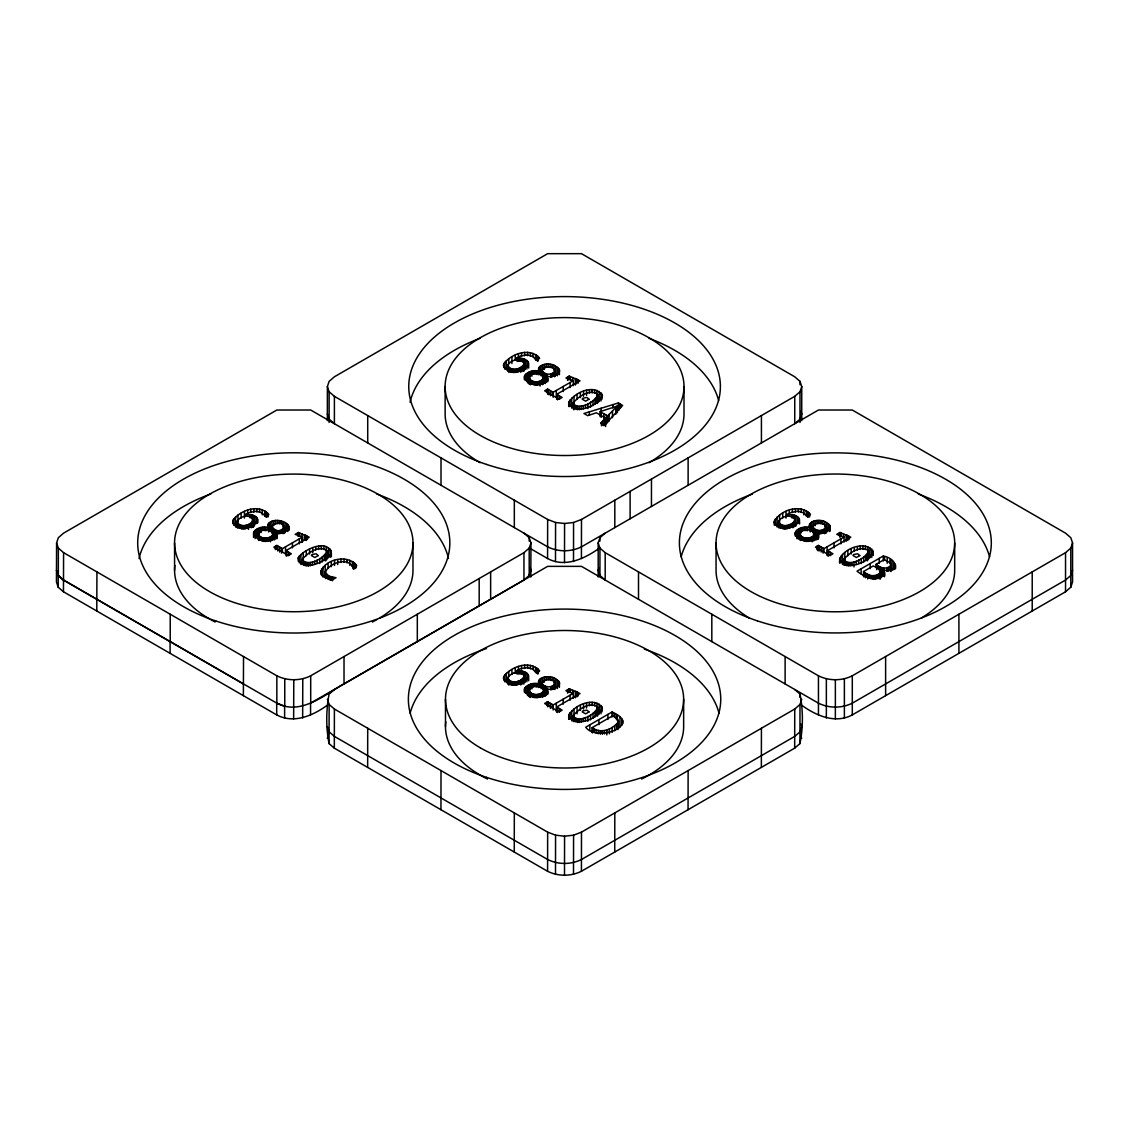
<?xml version="1.0" encoding="UTF-8"?>
<svg xmlns="http://www.w3.org/2000/svg" width="1129" height="1129" viewBox="0 0 1129 1129"><rect width="100%" height="100%" fill="white"/><g stroke="black" fill="none" stroke-linecap="round" stroke-linejoin="round"><path stroke-width="1.5" d="M237.118 521.429C239.023 528.584 251.965 525.691 253.404 519.495C248.761 512.199 233.237 517.816 237.104 527.285M507.909 365.09C509.828 372.231 522.755 369.352 524.195 363.157C519.566 355.861 504.028 361.478 507.909 370.947M507.909 677.781C509.828 684.922 522.755 682.029 524.195 675.834C519.566 668.551 504.028 674.154 507.909 683.624M778.7 521.429C780.619 528.584 793.546 525.691 794.985 519.495C790.356 512.199 774.819 517.816 778.7 527.285M327.339 420.609L327.382 386.57L329.132 381.362L334.396 376.79L547.65 253.672L581.491 253.672L794.745 376.79L799.995 381.362L801.759 386.57L801.717 420.609M794.745 689.48L799.995 694.053C803.128 709.831 803.241 727.768 799.939 743.588L794.675 748.16L581.421 871.278C570.893 876.513 558.107 876.513 547.579 871.278L334.325 748.16L329.061 743.588C325.872 727.768 326.055 709.831 329.132 694.053L334.396 689.48M329.118 422.472L329.132 391.763L327.382 386.57M329.061 743.588L329.132 704.454L327.382 699.246M334.325 748.16L334.396 709.026L329.132 704.454M367.645 767.395L367.715 728.261M440.945 809.719L441.016 770.585M514.259 852.042L514.33 812.908M599.598 548.017C584.878 558.516 565.22 568.113 547.579 558.516L547.65 519.453L334.396 396.335L329.132 391.763M547.579 871.278L547.65 832.144L334.396 709.026M555.496 561.55L555.567 522.487L547.65 519.453M555.496 874.312L555.567 835.178L547.65 832.144M564.5 562.567L564.571 523.503L555.567 522.487M564.5 875.328L564.571 836.194L573.574 835.178L581.491 832.144L794.745 709.026L799.995 704.454L801.759 699.246M573.504 561.55L573.574 522.487L581.491 519.453L794.745 396.335L799.995 391.763L801.759 386.57M573.504 874.312L573.574 835.178M581.421 558.516L581.491 519.453M581.421 871.278L581.491 832.144M614.74 852.042L614.811 812.908M688.055 809.719L688.125 770.585M761.355 767.395L761.426 728.261M794.675 748.16L794.745 709.026M799.981 422.472L799.995 391.763M799.939 743.588L799.995 704.454M884.543 572.403C880.38 583.961 863.487 576.764 857.038 571.161L883.33 555.99C899.587 559.391 898.105 574.393 882.68 569.722L884.543 572.403L884.543 575.762M320.819 570.738C320.551 576.609 327.551 578.909 332.349 579.854L335.99 577.752L328.779 576.086L325.251 572.361C328.878 563.131 348.296 556.145 353.095 567.873L356.736 565.77C348.184 553.309 322.033 559.307 320.819 574.082M275.307 538.575L275.307 531.872C281.403 540.692 262.704 543.472 257.722 538.434C246.39 532.451 262.436 523.701 269.097 528.287L269.097 531.632M546.111 375.534C552.194 384.354 533.495 387.134 528.513 382.096C517.181 376.112 533.227 367.362 539.888 371.949C534.751 363.764 551.347 361.972 555.793 366.346C566.081 371.624 552.293 379.598 546.111 375.534L546.111 382.237M546.111 688.21C552.194 697.03 533.495 699.825 528.513 694.772C517.181 688.789 533.227 680.039 539.888 684.626C534.751 676.454 551.347 674.648 555.793 679.023C566.081 684.315 552.293 692.289 546.111 688.21L546.111 694.914M816.902 531.872C822.985 540.692 804.3 543.472 799.304 538.434C787.971 532.451 804.031 523.701 810.693 528.287C805.541 520.102 822.138 518.31 826.583 522.685C836.885 527.963 823.083 535.936 816.902 531.872L816.902 538.575M288.968 530.447C292.228 518.423 263.706 516.602 269.097 528.287M288.968 527.102C288.022 532.916 279.921 533.565 275.307 531.872M863.53 571.542L873.169 565.982C891.035 572.601 869.852 580.758 863.53 571.542L863.53 576.566M232.913 520.314L232.701 521.852C241.775 540.876 275.109 513.794 245.021 514.655L249.805 512.397L256.354 511.254L261.928 512.82L265.555 516.461L268.829 514.57C259.388 503.322 240.322 509.955 232.913 520.314L232.913 523.673M503.703 363.975L503.492 365.514C512.566 384.523 545.914 357.456 515.826 358.316L520.61 356.044L527.144 354.901L532.733 356.482L536.36 360.123L539.634 358.232C530.178 346.984 511.112 353.603 503.703 363.975L503.703 367.334M503.703 676.666L503.492 678.19C512.566 697.214 545.914 670.146 515.826 670.993L520.61 668.735L527.144 667.592L532.733 669.158L536.36 672.799L539.634 670.908C530.178 659.675 511.112 666.293 503.703 676.666L503.703 680.011M774.282 521.852C779.702 509.927 800.955 503.153 810.424 514.57L807.15 516.461L803.523 512.82L797.935 511.254L791.401 512.397L786.617 514.655C816.704 513.794 783.371 540.876 774.282 521.852L774.282 525.211M271.496 526.142C283.675 541.779 290.915 513.822 271.496 526.142L271.51 532.451M542.301 371.088C544.63 375.83 556.117 375.068 554.664 369.183C549.879 363.707 538.462 367.941 542.301 376.112M542.301 683.779C544.63 688.521 556.117 687.744 554.664 681.874C549.879 676.398 538.462 680.618 542.301 688.803M812.965 531.815C808.322 520.328 830.634 520.384 826.005 531.844M298.239 557.839C301.104 573.08 325.985 562.242 331.347 553.422C328.468 538.166 303.616 549.047 298.239 557.839L298.239 561.198M568.72 403.067C573.433 392.285 595.082 383.154 602.434 395.517C597.749 406.313 576.086 415.416 568.72 403.067L568.72 406.412M568.72 715.744C573.433 704.976 595.082 695.845 602.434 708.193C597.749 719.004 576.086 728.092 568.72 715.744L568.72 719.102M839.524 562.764C838.452 548.186 871.913 537.319 873.239 555.2M873.239 551.855C868.554 562.651 846.877 571.754 839.524 559.405M273.049 533.819C271.143 539.733 258.767 539.789 258.358 533.184C262.422 526.551 276.619 529.543 273.049 538.843M543.839 377.481C541.934 383.394 529.557 383.437 529.162 376.832C533.227 370.213 547.41 373.205 543.839 382.505M543.839 690.172C541.934 696.085 529.557 696.127 529.162 689.523C533.227 682.904 547.41 685.896 543.839 695.196M814.644 533.819C812.725 539.733 800.348 539.789 799.953 533.184C804.695 525.888 819.428 530.475 814.644 540.523M826.005 526.82C824.043 531.83 814.926 531.773 812.965 526.791M327.227 705.272C312.959 715.617 293.723 724.112 276.704 714.897L63.464 591.779L58.2 587.207L56.45 581.999L56.591 542.908L58.341 537.714L63.591 533.142L276.845 410.025L310.701 410.025L547.65 546.831C558.163 552.053 570.964 552.053 581.491 546.831L818.44 410.025L852.296 410.025L1065.536 533.142L1070.8 537.714L1072.55 542.908L1072.55 581.999L1070.8 587.207L1065.536 591.779L852.296 714.897C835.277 724.112 816.041 715.617 801.773 705.272M327.311 738.38L328.186 735.783M490.635 571.923L490.635 599.287L523.814 580.052L529.205 575.48L529.205 548.115L530.955 542.908L529.205 537.714L523.955 533.142M529.064 575.48L530.813 570.272L529.938 567.675M529.205 575.48L530.955 570.272L530.08 567.675M598.187 576.975L598.187 542.908L599.936 537.714L605.186 533.142M599.062 567.675L598.187 570.272L599.936 575.48L605.186 580.052L605.186 552.674L599.936 548.115L598.187 542.908M1070.8 587.207L1070.8 548.115L1072.55 542.908M1072.55 570.272L1070.8 575.48L1065.536 580.052L852.296 703.169C841.768 708.405 828.968 708.405 818.44 703.169L581.491 566.363L547.65 566.363L310.56 703.169L310.56 714.897M302.459 559.264C307.427 552.942 319.775 544.474 327.114 551.023C323.755 558.403 309.699 566.673 302.459 560.238L302.459 559.264L302.459 564.288M573.25 402.926C578.217 396.604 590.566 388.136 597.918 394.684C594.546 402.065 580.489 410.335 573.264 403.9L573.25 402.926L573.264 408.924M573.25 715.617C578.217 709.28 590.566 700.827 597.918 707.375C594.546 714.742 580.489 723.026 573.264 716.576L573.25 715.617L573.264 721.614M844.04 559.264C849.022 552.942 861.371 544.474 868.709 551.023C865.336 558.403 851.294 566.673 844.055 560.238L844.04 559.264L844.055 565.262M592.217 727.598C600.515 734.217 612.991 729.503 618.438 721.671L617.634 719.286L612.68 715.786L592.217 727.598L592.217 732.622M605.61 418.097L600.699 423.177L604.382 425.294L622.629 405.466L618.311 402.982L583.961 413.51L587.644 415.641L596.394 412.791L605.61 418.097L605.61 426.48M607.614 422.669L607.614 415.966L617.323 406.031L617.323 412.734M876.048 564.317C881.862 572.516 900.476 565.615 883.979 559.744L876.048 564.317L876.048 567.661M56.591 542.908L58.341 548.115L63.591 552.674L276.845 675.805C287.373 681.027 300.173 681.027 310.701 675.805L523.955 552.674L529.205 548.115M605.186 552.674L818.44 675.805C828.968 681.027 841.768 681.027 852.296 675.805L1065.536 552.674L1070.8 548.115M344.02 656.556L344.02 683.934L490.494 599.287M56.45 570.272L58.2 575.48L63.464 580.052L276.845 703.169C300.512 715.871 324.46 694.942 343.879 683.934M285.891 555.68L285.891 550.656L309.191 537.206L298.423 532.479L295.177 534.356L302.473 537.023L302.473 542.047M556.696 399.341L556.696 394.317L579.996 380.854L569.214 376.14L565.968 378.017L573.264 380.671L573.264 385.695M302.473 537.023L282.377 548.623L276.845 545.42L273.853 547.156L288.361 555.539L291.353 553.803L285.891 550.656M573.264 380.671L553.168 392.271L547.636 389.082L544.644 390.817L559.151 399.186L562.143 397.464L556.696 394.317M556.696 712.018L556.696 706.994L579.996 693.545L569.214 688.831L565.968 690.694L573.264 693.361L573.264 698.385M827.486 555.68L827.486 550.656L850.786 537.206L840.004 532.479L836.772 534.356L844.055 537.023L844.055 542.047M573.264 693.361L553.168 704.962L547.636 701.772L544.644 703.494L559.151 711.877L562.143 710.141L556.696 706.994M844.055 537.023L823.958 548.623L818.426 545.42L815.434 547.156L829.956 555.539L832.948 553.803L827.486 550.656M612.017 712.032L585.725 727.217C596.564 742.557 643.205 725.185 612.017 712.032L612.017 717.056M600.106 416.657L600.106 411.633L617.323 406.031M514.034 673.11L516.969 672.545M564.571 523.503L573.574 522.487M555.567 835.178L564.571 836.194M276.845 675.805L276.845 703.169L284.762 706.204L284.762 678.839M600.106 411.633L607.614 415.966M529.402 548.017L547.579 558.516M243.384 683.934L170.225 641.611L170.225 614.247M63.464 580.052L58.341 575.48L56.591 570.272M800.884 411.337L801.759 413.934L799.995 419.127L794.745 423.7L794.745 396.335M800.884 724.014L801.759 726.624L799.995 731.818L794.745 736.39L581.491 859.508C570.964 864.743 558.163 864.743 547.65 859.508L334.396 736.39L329.132 731.818L327.382 726.624M800.814 735.783L801.689 738.38M327.382 413.934L329.132 419.127L334.396 423.7L334.396 396.335M1065.536 552.674L1065.536 591.779M1032.216 571.923L1032.216 611.015M958.916 614.247L958.916 653.338M954.682 542.908A119.321 68.883 0 0 1 775.708 602.561A119.321 68.883 0 0 1 775.708 483.254A119.321 68.883 0 0 1 954.682 542.908L954.682 570.272A119.321 68.883 0 0 1 921.278 618.071M895.593 565.079L895.593 568.437M895.142 563.935L895.142 568.974M894.253 562.792L894.253 569.496M892.898 561.649L892.898 570.018M891.106 560.478L890.979 571.5M890.71 564.19L890.668 570.992M890.104 566.532L890.104 569.891M889.892 559.772L889.892 563.131M889.243 567.111L889.243 570.455M888.142 567.661L888.142 571.006M887.211 558.234L887.211 563.258M887.055 568.042L887.055 571.387M885.616 656.556L885.616 695.662M884.543 556.696L884.543 560.04M884.515 573.349L884.515 576.693M884.233 571.486L884.233 576.51M883.809 568.155L883.612 575.621M883.33 555.99L883.33 561.014M882.652 567.845L882.68 576.425M881.453 567.365L881.453 577.413M880.521 571.627L880.437 579.078M880.183 566.702L880.253 577.554M880.013 573.123L880.013 578.147M879.547 566.335L879.547 571.359M879.223 558.361L879.223 563.385M879.237 573.857L879.237 578.881M878.122 565.516L878.122 568.861M878.136 574.605L878.136 577.949M876.894 575.226L876.894 578.57M876.697 564.683L876.697 569.722M875.667 575.649L875.667 578.994M874.453 575.875L874.453 579.219M873.239 575.903L873.239 579.248M872.858 550.387L872.858 555.412M871.997 575.734L871.997 579.078M871.771 549.019L871.771 557.401M870.671 575.353L870.671 578.697M870.022 547.748L870.022 557.811M870.177 563.583L870.177 568.607M869.245 574.774L869.245 578.119M868.709 551.023L868.723 558.7M868.201 550.148L868.243 559.772M867.82 546.732L867.82 558.46M867.735 573.969L867.735 579.008M867.27 554.254L867.27 560.958M867.086 573.603L867.086 576.947M865.788 555.553L865.788 560.577M865.633 572.756L865.633 577.794M865.463 546.126L865.463 549.47M864.193 571.923L864.193 576.947M863.798 556.964L863.798 561.988M862.923 545.9L862.923 549.244M861.314 558.488L861.314 563.512M861.145 568.79L861.145 573.828M860.199 546.069L860.199 549.428M858.689 559.928L858.689 563.272M857.334 546.648L857.334 549.992M856.248 561.071L856.248 564.415M854.314 547.607L854.314 550.966M854.004 561.917L854.004 566.941M852.296 675.805L852.296 714.897M851.958 562.482L851.958 565.827M851.167 548.976L851.167 554M850.095 562.764L850.095 566.109M849.008 536.176L849.008 539.521M848.401 562.75L848.401 566.095M847.865 550.726L847.865 555.75M847.78 535.471L847.78 540.495M847.23 535.146L847.23 540.17M846.891 562.454L846.891 565.812M846.101 534.737L846.101 541.426M845.55 561.875L845.55 565.234M844.831 552.631L844.831 564.359M844.563 561.113L844.563 564.458M844.534 558.192L844.534 564.895M844.379 678.839L844.379 717.931M843.617 533.819L843.617 537.164M842.488 554.452L842.488 564.5M841.133 532.902L841.133 536.247M840.922 538.829L840.922 543.853M840.823 556.188L840.823 562.891M840.004 532.479L840.004 537.517M839.821 557.839L839.821 562.863M839.496 532.775L839.496 536.134M835.361 679.841L835.361 718.947M834.006 542.823L834.006 547.847M830.21 525.959L830.21 530.997M830.21 552.222L830.21 555.581M829.42 524.844L829.42 531.547M828.333 551.15L828.333 556.174M828.22 523.757L828.22 530.461M827.105 546.803L827.105 555.186M826.583 522.685L826.583 532.733M826.357 678.839L826.357 717.931M825.864 526.17L825.864 532.874M825.454 528.09L825.454 533.128M824.734 521.753L824.734 526.777M824.777 528.725L824.777 533.749M823.958 548.623L823.958 551.968M823.845 529.346L823.845 532.705M823.097 548.115L823.097 553.154M822.858 521.062L822.858 524.406M822.773 529.882L822.773 533.241M821.7 530.263L821.7 533.622M821.192 547.029L821.192 552.053M820.924 520.61L820.924 523.955M820.6 530.489L820.6 533.834M819.499 530.559L819.499 533.918M819.301 545.928L819.301 550.952M818.948 520.398L818.948 523.743M818.638 534.638L818.638 537.997M818.44 675.805L818.44 714.897M818.384 530.475L818.356 538.745M818.426 545.42L818.426 550.458M817.777 532.803L817.777 539.507M817.961 545.702L817.961 550.726M817.283 530.249L817.283 538.618M817.029 520.441L817.029 523.785M816.93 546.295L816.93 549.64M816.182 529.854L816.182 539.902M815.194 520.723L815.194 525.747M815.11 529.318L815.11 539.366M814.178 528.697L814.023 540.339M813.501 528.062L813.501 534.765M813.473 521.259L813.473 526.283M813.092 526.142L813.106 532.451M813.261 536.035L813.261 541.073M812.203 536.741L812.203 541.779M811.85 522.05L811.85 530.418M810.961 537.362L810.961 540.72M810.848 522.713L810.693 531.632M810.1 523.433L810.1 531.801M809.634 513.596L809.634 516.941M809.578 524.181L809.578 527.539M809.691 537.813L809.691 541.172M809.31 524.985L809.31 528.33M809.183 513.13L809.183 516.475M808.689 512.665L808.689 516.009M808.42 538.096L808.42 541.44M808.166 512.213L808.166 517.251M807.588 511.79L807.588 516.814M807.475 527.441L807.475 530.799M806.995 511.381L806.995 516.419M807.108 538.194L807.108 541.539M806.36 511L806.36 516.024M805.88 527.285L805.88 530.644M805.81 538.11L805.81 541.468M804.554 537.856L804.554 541.214M804.3 527.314L804.3 530.658M803.848 509.8L803.848 514.838M803.312 537.432L803.312 540.777M802.733 527.511L802.733 530.856M802.098 536.825L802.098 540.17M801.195 509.038L801.195 512.383M801.209 527.878L801.209 532.902M801.068 536.134L801.068 539.493M800.348 535.428L800.348 540.452M799.995 381.362L799.995 384.791M799.925 534.694L799.925 539.718M799.995 694.053L799.995 697.468M799.741 528.428L799.784 538.97M799.473 519.368L799.6 523.983M798.838 518.169L798.838 523.193M798.386 508.671L798.386 512.03M798.302 529.148L798.302 539.196M797.695 516.997L797.695 523.701M796.778 530.193L796.778 538.575M796.044 515.882L796.044 525.931M795.719 531.293L795.719 536.331M795.437 508.727L795.437 512.086M795.042 515.374L794.985 526.199M795.141 532.451L795.141 535.795M794.661 518.747L794.633 526.1M793.983 514.965L793.983 518.31M793.955 521.908L793.955 526.933M792.854 514.655L792.854 517.999M792.925 522.755L792.925 527.779M792.375 509.207L792.375 512.566M791.669 514.443L791.669 517.788M791.57 523.63L791.57 526.975M790.06 524.406L790.06 527.765M789.227 510.096L789.227 513.455M788.592 524.999L788.592 528.358M787.153 525.394L787.153 528.753M786.01 511.395L786.01 518.098M785.756 525.592L785.756 528.951M785.121 656.556L785.121 683.934M784.401 525.606L784.401 528.951M783.103 525.408L783.103 528.767M782.722 513.116L782.722 518.14M781.847 525.027L781.847 528.372M780.647 524.449L780.647 527.793M779.673 523.757L779.673 527.116M779.56 515.092L779.56 526.82M779.024 520.582L779.024 528.062M777.133 516.955L777.133 527.003M775.454 518.691L775.454 525.394M774.508 520.314L774.508 523.673M761.426 415.571L761.426 442.949M716.054 542.908L716.054 570.272A119.321 68.883 0 0 0 749.444 618.071M711.82 614.247L711.82 641.611M688.125 457.894L688.125 485.258M684.005 386.57A119.434 68.954 0 0 1 504.846 446.28A119.434 68.954 0 0 1 504.846 326.845A119.434 68.954 0 0 1 684.005 386.57L684.005 413.934A119.434 68.954 0 0 1 649.02 462.692M683.652 699.246L683.652 726.624A119.081 68.742 0 0 1 641.625 779.024M651.461 479.063L651.461 506.427M638.506 571.923L638.506 599.287M630.109 491.397L630.109 518.761M622.799 720.344L622.799 723.689M621.783 718.594L621.783 725.298M620.47 404.224L620.47 407.583M619.976 716.859L619.976 726.907M618.974 403.363L618.974 410.067M618.311 402.982L618.311 409.686M618.339 720.5L618.438 728.374M617.873 722.885L617.873 729.588M617.351 715.123L617.351 720.147M616.646 724.225L616.646 729.249M616.519 714.629L616.519 719.667M615.799 407.583L615.799 414.287M614.811 500.218L614.811 527.582M614.684 713.57L614.684 716.929M614.74 725.707L614.74 730.731M612.934 404.619L612.934 407.978M612.849 712.512L612.849 715.871M612.468 410.998L612.468 417.702M612.158 727.33L612.158 732.354M609.378 728.798L609.378 733.822M609.138 414.414L609.138 421.117M607.91 714.403L607.91 719.427M606.823 729.884L606.823 734.923M606.442 415.289L606.442 423.671M604.834 418.887L604.834 425.591M604.495 730.59L604.495 733.949M603.86 413.793L603.86 418.831M603.154 420.637L603.154 425.661M602.392 730.915L602.392 734.259M602.053 394.049L602.053 399.073M602.053 706.726L602.053 711.75M601.461 422.387L601.461 425.732M601.136 408.246L601.277 417.335M600.981 392.68L600.981 401.049M600.981 705.357L600.981 713.74M600.374 730.858L600.374 734.203M599.936 537.714L599.936 541.13M599.936 548.115L599.936 575.48M599.217 391.41L599.217 401.472M599.217 704.101L599.217 714.149M598.878 719.625L598.878 724.649M598.285 730.449L598.285 733.808M597.918 394.684L597.933 402.361M597.918 707.375L597.933 715.052M597.453 396.731L597.453 403.434M597.453 709.421L597.453 716.125M597.029 390.394L597.029 395.418M597.029 703.085L597.029 708.109M596.465 397.916L596.465 402.94M596.465 710.607L596.465 715.631M596.126 729.687L596.126 733.031M594.983 399.214L594.983 404.238M594.983 711.891L594.983 716.929M594.658 389.773L594.658 393.132M594.658 702.464L594.658 705.808M593.91 728.572L593.91 731.917M593.642 728.417L593.642 731.761M593.007 400.626L593.007 405.65M593.007 713.302L593.007 718.34M593.064 728.078L593.064 731.437M592.485 727.739L592.485 732.777M592.132 389.561L592.132 392.906M592.132 702.238L592.132 705.597M590.523 402.15L590.523 407.174M590.523 714.826L590.523 719.865M589.832 724.846L589.832 729.87M589.409 389.731L589.409 393.09M589.409 702.421L589.409 705.766M589.324 411.873L589.324 415.218M587.884 403.575L587.884 408.599M587.884 716.266L587.884 721.29M586.544 390.309L586.544 395.333M586.544 702.986L586.544 708.01M585.443 404.718L585.443 408.077M585.443 717.409L585.443 720.754M583.524 391.269L583.524 396.293M583.524 703.96L583.524 708.984M583.199 405.579L583.199 408.924M583.199 718.256L583.199 721.614M581.153 406.144L581.153 409.488M581.153 718.82L581.153 722.179M580.362 392.624L580.362 397.662M580.362 705.315L580.362 710.339M579.29 406.412L579.29 409.771M579.29 719.102L579.29 722.447M578.217 379.824L578.217 383.183M578.217 692.514L578.217 695.873M577.611 406.412L577.611 409.756M577.611 719.088L577.611 722.447M576.99 379.118L576.99 382.477M577.074 394.374L577.074 399.412M576.99 691.809L576.99 696.833M577.074 707.064L577.074 713.768M576.425 378.808L576.425 383.832M576.425 691.484L576.425 696.508M576.1 406.115L576.1 409.46M576.1 718.792L576.1 722.151M575.31 378.384L575.31 385.088M575.31 691.075L575.31 697.778M574.76 405.537L574.76 408.881M574.76 718.213L574.76 721.572M574.04 396.279L574.04 408.006M574.04 708.97L574.04 720.697M573.73 401.853L573.772 409.799M573.73 714.53L573.73 721.233M572.826 377.467L572.826 380.826M572.826 690.158L572.826 693.502M571.697 398.1L571.697 408.162M571.697 710.79L571.697 720.838M570.343 376.564L570.343 379.908M570.343 689.24L570.343 692.599M570.117 382.491L570.117 387.515M570.117 695.168L570.117 700.192M570.018 399.835L570.018 406.539M570.018 712.526L570.018 719.229M569.214 376.14L569.214 379.499M569.214 688.831L569.214 692.176M569.03 401.501L569.03 406.525M569.03 714.177L569.03 719.215M568.706 376.437L568.706 379.781M568.706 689.113L568.706 692.472M567.591 377.072L567.591 380.431M567.591 689.763L567.591 693.107M563.216 386.471L563.216 391.509M563.216 699.161L563.216 704.186M559.405 369.62L559.405 374.645M559.419 395.884L559.419 399.243M559.405 682.311L559.405 687.335M559.419 708.575L559.419 711.919M558.629 368.506L558.629 373.53M558.629 681.196L558.629 686.22M557.416 367.419L557.416 375.788M557.543 394.797L557.543 399.835M557.416 680.095L557.416 688.478M557.543 707.488L557.543 712.512M556.301 390.465L556.301 397.168M556.301 703.155L556.301 711.524M555.793 366.346L555.793 374.715M555.793 679.023L555.793 687.406M555.073 369.832L555.073 376.14M555.073 682.509L555.073 688.831M554.664 371.751L554.664 376.776M554.664 684.442L554.664 689.466M553.944 365.401L553.944 370.425M553.986 372.387L553.986 375.731M553.944 678.092L553.944 683.116M553.986 685.063L553.986 688.422M553.168 392.271L553.168 397.309M553.168 704.962L553.168 709.986M553.041 373.007L553.041 376.352M553.041 685.698L553.041 689.043M552.307 391.777L552.307 395.122M552.307 704.468L552.307 707.812M552.053 364.709L552.053 368.068M551.982 373.544L551.982 376.888M552.053 677.4L552.053 680.745M551.982 686.22L551.982 689.579M550.91 373.925L550.91 377.269M550.91 686.601L550.91 689.96M550.402 390.676L550.402 395.7M550.402 703.367L550.402 708.391M550.133 364.258L550.133 367.617M550.133 676.948L550.133 680.293M548.496 389.576L548.496 394.614M548.496 702.266L548.496 705.625M548.158 364.06L548.158 367.405M548.158 676.737L548.158 680.095M547.833 378.3L547.833 381.658M547.833 690.99L547.833 694.335M547.565 377.382L547.565 380.727M547.636 389.082L547.636 394.106M547.565 690.073L547.565 693.418M547.636 701.772L547.636 706.796M547.17 389.35L547.17 392.709M547.17 702.04L547.17 705.385M546.986 376.465L546.986 381.489M546.986 689.142L546.986 694.166M546.478 373.897L546.478 382.279M546.478 686.587L546.478 694.97M546.224 364.102L546.224 367.447M546.224 676.779L546.224 680.138M545.392 373.516L545.392 383.564M545.392 686.192L545.392 696.254M544.404 364.385L544.404 369.409M544.319 372.965L544.319 383.027M544.404 677.075L544.404 682.099M544.319 685.656L544.319 695.704M543.712 376.719L543.712 383.423M543.712 689.41L543.712 696.113M543.374 372.344L543.374 377.382M543.374 685.035L543.374 690.059M543.218 378.977L543.218 384.001M543.218 691.654L543.218 696.692M542.682 364.921L542.682 369.945M542.71 371.723L542.71 378.427M542.682 677.598L542.682 682.636M542.71 684.414L542.71 689.438M542.456 379.697L542.456 384.721M542.456 692.387L542.456 697.412M542.287 369.804L542.16 375.477M542.287 682.495L542.16 688.154M541.398 380.402L541.398 383.761M541.398 693.093L541.398 696.438M541.059 365.697L541.059 375.759M541.059 678.388L541.059 688.436M540.057 366.375L540.057 374.743M540.156 381.023L540.156 386.047M540.057 679.051L540.057 687.434M540.156 693.714L540.156 697.059M539.295 367.08L539.295 373.784M539.295 679.771L539.295 686.474M539.182 371.116L539.182 374.475M539.182 683.807L539.182 687.152M538.787 367.842L538.787 371.187M538.9 381.475L538.9 384.82M538.787 680.519L538.787 685.557M538.9 694.166L538.9 697.51M538.392 356.778L538.392 360.137M538.519 368.647L538.477 372.824M538.392 669.469L538.392 672.813M538.519 681.323L538.477 685.501M538.293 371.441L538.293 374.786M538.293 684.118L538.293 687.476M537.898 356.327L537.898 361.351M537.898 669.003L537.898 674.027M537.616 381.743L537.616 385.102M537.616 694.434L537.616 697.778M537.362 355.875L537.362 360.899M537.362 668.566L537.362 673.59M536.797 355.452L536.797 360.476M536.684 371.102L536.684 374.461M536.797 668.128L536.797 673.166M536.684 683.793L536.684 687.138M536.19 355.042L536.19 360.066M536.317 381.842L536.317 385.201M536.19 667.733L536.19 672.757M536.317 694.533L536.317 697.877M535.555 354.661L535.555 359.685M535.555 667.338L535.555 672.376M535.09 370.947L535.09 374.306M535.019 381.771L535.019 385.116M535.09 683.638L535.09 686.982M535.019 694.448L535.019 697.807M533.749 381.517L533.749 384.862M533.749 694.194L533.749 697.553M533.495 370.961L533.495 374.32M533.495 683.652L533.495 686.996M533.057 353.462L533.057 356.82M533.057 666.152L533.057 669.497M532.507 381.094L532.507 384.439M532.507 693.77L532.507 697.129M531.942 371.159L531.942 376.183M531.942 683.849L531.942 688.873M531.293 380.487L531.293 383.832M531.293 693.164L531.293 696.522M530.955 542.908L530.813 576.975M530.404 352.685L530.404 356.044M530.418 371.54L530.418 376.564M530.404 665.376L530.404 668.721M530.418 684.216L530.418 689.24M530.277 379.796L530.277 384.82M530.277 692.486L530.277 697.51M529.628 376.098L529.628 382.802M529.628 688.775L529.628 695.478M529.557 379.09L529.557 384.114M529.557 691.767L529.557 696.791M529.162 376.832L529.162 383.535M529.205 537.714L529.205 541.13M529.162 689.523L529.162 696.226M528.937 372.076L528.937 383.818M528.937 684.767L528.937 696.494M528.668 363.03L528.668 368.054M528.668 675.721L528.668 680.745M528.033 361.816L528.033 366.854M528.033 674.507L528.033 679.531M527.596 352.333L527.596 355.677M527.511 372.81L527.511 382.858M527.596 665.023L527.596 668.368M527.511 685.486L527.511 695.549M526.89 360.659L526.89 369.042M526.89 673.336L526.89 681.718M525.973 373.854L525.973 380.558M525.973 686.545L525.973 693.248M525.239 359.544L525.239 369.592M525.239 672.221L525.239 682.269M524.929 374.955L524.929 379.979M524.929 687.646L524.929 692.67M524.632 352.389L524.632 355.748M524.632 665.08L524.632 668.424M524.251 359.022L524.251 369.084M524.35 376.112L524.35 379.457M524.251 671.713L524.251 681.761M524.35 688.789L524.35 692.148M524.195 363.157L524.195 369.86M524.195 675.834L524.195 682.537M523.856 362.395L523.842 371.441M523.955 552.674L523.955 580.052M523.856 675.086L523.842 684.118M523.179 358.613L523.179 361.972M523.15 365.57L523.15 370.594M523.179 671.303L523.179 674.648M523.15 678.247L523.15 683.271M522.134 366.417L522.134 371.441M522.134 679.093L522.134 684.118M522.064 358.316L522.064 361.661M522.064 670.993L522.064 674.352M521.57 352.869L521.57 356.214M521.57 665.545L521.57 668.904M520.864 358.105L520.864 361.449M520.765 367.278L520.765 372.316M520.864 670.781L520.864 674.14M520.765 679.968L520.765 684.993M519.636 357.992L519.636 361.351M519.636 670.682L519.636 674.027M519.269 368.068L519.269 371.413M519.269 680.759L519.269 684.103M518.437 353.758L518.394 361.336M518.437 666.435L518.437 669.793M518.394 670.682L518.394 674.027M517.802 368.661L517.802 372.005M517.802 681.337L517.802 684.696M517.11 358.091L517.11 361.449M517.11 670.781L517.11 674.14M516.362 369.056L516.362 372.401M516.362 681.733L516.362 685.091M515.219 355.056L515.219 360.08M515.219 667.747L515.219 672.771M514.965 369.254L514.965 372.612M514.965 681.944L514.965 685.289M514.33 500.218L514.33 527.582M513.61 369.268L513.61 372.612M513.61 681.944L513.61 685.303M512.312 369.07L512.312 372.429M512.312 681.761L512.312 685.105M511.931 356.778L511.931 363.467M511.931 669.455L511.931 674.479M511.056 368.689L511.056 372.034M511.056 681.366L511.056 684.724M509.856 368.096L509.856 371.455M509.856 680.787L509.856 684.132M508.77 358.754L508.77 363.778M508.883 367.419L508.883 372.443M508.77 671.43L508.77 676.469M508.883 680.11L508.883 685.134M508.233 364.244L508.233 370.947M508.233 676.92L508.233 684.4M506.342 360.617L506.342 368.985M506.342 673.293L506.342 681.676M504.649 362.353L504.649 369.056M504.649 675.043L504.649 681.747M479.176 578.528L479.176 605.892M445.489 699.246L445.489 726.624M445.136 386.57L445.136 413.934A119.434 68.954 0 0 0 480.121 462.692M441.016 457.894L441.016 485.258M417.321 614.247L417.321 641.611M412.974 542.908A119.194 68.813 0 0 1 234.169 602.505A119.194 68.813 0 0 1 234.169 483.311A119.194 68.813 0 0 1 412.974 542.908L412.974 570.272A119.194 68.813 0 0 1 379.612 618.029M367.715 415.571L367.715 442.949M356.002 564.613L356.002 567.958M355.55 564.063L355.55 567.407M355.042 563.54L355.042 568.564M354.478 563.032L354.478 568.056M353.843 562.524L353.843 569.228M353.137 562.044L353.137 568.748M352.375 561.579L352.375 566.603M349.778 560.337L349.778 565.361M346.998 559.518L346.998 562.877M344.063 559.123L344.063 562.468M340.944 559.137L340.944 562.496M337.726 559.575L337.726 564.599M334.523 560.407L334.523 565.446M332.618 577.328L332.618 580.687M331.587 577.088L331.587 580.447M331.347 553.422L331.347 556.766M331.263 550.387L331.263 555.412M331.305 561.663L331.305 566.687M330.585 576.806L330.585 580.151M330.19 549.019L330.19 557.401M329.654 576.467L329.654 579.826M328.779 576.086L328.779 579.445M328.426 547.748L328.426 557.811M328.087 563.315L328.087 568.339M327.974 575.663L327.974 579.008M327.114 551.023L327.128 558.7M326.648 553.069L326.648 559.772M326.521 574.633L326.521 577.977M326.239 546.732L326.239 551.771M325.674 554.254L325.674 560.958M325.462 571.119L325.604 578.556M325.251 572.361L325.251 577.385M325.208 565.192L325.208 576.919M324.192 555.553L324.192 560.577M323.868 546.126L323.868 549.47M323.035 567.04L323.035 577.102M322.217 556.964L322.217 561.988M321.567 568.889L321.567 575.592M321.328 545.9L321.328 549.244M319.733 558.488L319.733 563.512M318.618 546.069L318.618 549.428M317.094 559.928L317.094 563.272M315.739 546.648L315.739 549.992M314.652 561.071L314.652 564.415M312.733 547.607L312.733 552.645M312.408 561.917L312.408 565.262M310.701 675.805L310.701 703.169M310.362 562.482L310.362 565.827M309.572 548.976L309.572 554M308.499 562.764L308.499 566.109M307.413 536.176L307.413 539.521M306.82 562.75L306.82 566.095M306.199 535.471L306.199 540.495M306.269 550.726L306.269 555.75M305.634 535.146L305.634 540.17M305.296 562.454L305.296 565.812M304.505 534.737L304.505 539.761M303.969 561.875L303.969 565.234M303.249 552.631L303.249 557.655M302.939 558.192L302.967 564.458M302.784 678.839L302.643 717.931M302.022 533.819L302.022 542.188M300.893 554.452L300.893 564.5M299.538 532.902L299.538 536.247M299.326 538.829L299.326 543.853M299.227 556.188L299.227 562.891M298.423 532.479L298.423 535.838M297.915 532.775L297.915 536.134M293.78 679.841L293.639 718.947M292.425 542.823L292.425 547.847M288.615 525.959L288.615 529.318M288.629 552.222L288.629 555.581M287.824 524.844L287.824 531.547M286.752 551.15L286.752 556.174M286.625 523.757L286.625 530.461M285.51 546.803L285.51 553.506M285.002 522.685L285.002 532.733M284.621 706.204L284.621 717.931M284.409 526.82L284.409 531.844M284.282 526.17L284.282 532.874M283.859 528.09L283.859 533.128M283.153 521.753L283.153 526.777M283.196 528.725L283.196 533.749M282.25 529.346L282.25 532.705M282.377 548.623L282.377 551.968M281.502 548.115L281.502 553.154M281.262 521.062L281.262 524.406M281.192 529.882L281.192 533.241M280.105 530.263L280.105 533.622M279.611 547.029L279.611 552.053M279.329 520.61L279.329 523.955M279.018 530.489L279.018 533.834M277.903 530.559L277.903 533.918M277.706 545.928L277.706 550.952M277.367 520.398L277.367 523.743M277.042 534.638L277.042 537.997M276.788 530.475L276.774 538.745M276.845 545.42L276.845 548.779M276.704 703.169L276.704 714.897M276.379 545.702L276.379 549.047M276.196 532.803L276.196 537.827M275.688 530.249L275.688 538.618M275.434 520.441L275.434 523.785M275.349 546.295L275.349 549.64M274.601 529.854L274.601 539.902M273.599 520.723L273.599 525.747M273.514 529.318L273.514 539.366M272.908 533.071L272.908 539.775M272.583 528.697L272.583 533.721M272.428 535.315L272.428 540.339M271.877 521.259L271.877 526.283M271.92 528.062L271.92 533.086M271.666 536.035L271.666 539.394M270.607 536.741L270.607 541.779M270.254 522.05L270.254 530.418M269.267 522.713L269.267 531.096M269.365 537.362L269.365 540.72M268.504 523.433L268.504 531.801M268.109 537.813L268.109 541.172M268.053 513.596L268.053 516.941M267.996 524.181L267.996 527.539M267.601 513.13L267.601 516.475M267.714 524.985L267.714 528.33M267.107 512.665L267.107 516.009M266.825 538.096L266.825 541.44M266.571 512.213L266.571 517.251M266.007 511.79L266.007 516.814M265.894 527.441L265.894 530.799M265.527 538.194L265.527 541.539M265.4 511.381L265.4 516.419M264.765 511L264.765 516.024M264.285 527.285L264.285 530.644M264.228 538.11L264.228 541.468M262.958 537.856L262.958 541.214M262.704 527.314L262.704 530.658M262.267 509.8L262.267 514.838M261.716 537.432L261.716 540.777M261.138 527.511L261.138 532.535M260.503 536.825L260.503 540.17M259.599 509.038L259.599 512.383M259.628 527.878L259.628 532.902M259.487 536.134L259.487 539.493M258.823 532.436L258.753 540.452M258.358 533.184L258.358 539.888M258.146 528.428L258.146 538.477M257.878 519.368L257.878 522.727M257.243 518.169L257.243 523.193M256.805 508.671L256.805 512.03M256.72 529.148L256.72 537.531M256.1 516.997L256.1 523.701M255.182 530.193L255.182 538.575M254.448 515.882L254.448 525.931M254.124 531.293L254.124 536.331M253.842 508.727L253.842 512.086M253.545 532.451L253.545 537.475M253.446 515.374L253.446 527.102M253.065 518.747L253.065 527.116M252.388 514.965L252.36 526.933M251.259 514.655L251.259 517.999M251.344 522.755L251.344 527.779M250.779 509.207L250.779 512.566M250.073 514.443L250.073 517.788M249.975 523.63L249.975 526.975M248.465 524.406L248.465 529.43M247.646 510.096L247.646 513.455M246.997 524.999L246.997 528.358M245.572 525.394L245.572 528.753M244.428 511.395L244.428 518.098M244.174 525.592L244.174 528.951M243.525 656.556L243.384 695.662M242.82 525.606L242.82 528.951M241.507 525.408L241.507 528.767M241.14 513.116L241.14 518.14M240.265 525.027L240.265 528.372M239.052 524.449L239.052 527.793M237.965 515.092L237.965 521.796M238.078 523.757L238.078 527.116M237.443 520.582L237.429 528.062M235.552 516.955L235.552 527.003M233.858 518.691L233.858 525.394M174.572 542.908L174.572 570.272M170.084 653.338L170.084 641.611L63.591 580.052L58.341 575.48L58.341 548.115M96.925 571.923L96.784 611.015M63.591 552.674L63.464 591.779M58.2 573.447L58.2 587.207M681.168 556.851A155.943 90.024 0 0 1 752.436 494.036M918.286 494.036A155.943 90.024 0 0 1 989.554 556.851M139.05 558.516A156.056 90.094 0 0 1 210.784 493.98M376.761 493.98A156.056 90.094 0 0 1 448.495 558.516M376.677 619.722A119.194 68.813 0 0 1 372.387 622.008M215.159 622.008A119.194 68.813 0 0 1 210.869 619.722M209.486 618.932A119.194 68.813 0 0 1 174.882 565.389M410.137 713.175A156.183 90.165 0 0 1 486.486 648.526M644.32 649.09A156.183 90.165 0 0 1 719.004 713.175M410.081 402.192A155.816 89.967 0 0 1 480.065 338.347M649.076 338.347A155.816 89.967 0 0 1 718.637 400.513M487.502 779.024A119.081 68.742 0 0 1 445.786 721.727M318.195 555.567L314.85 557.5L311.491 555.581A3.189 1.849 0 0 1 312.07 554.537L316.148 553.774L318.195 555.567M588.985 399.229L585.641 401.162L582.282 399.243A3.189 1.849 0 0 1 582.874 398.198L586.939 397.436L588.985 399.229M588.985 711.919L585.641 713.853L582.282 711.933A3.189 1.849 0 0 1 582.874 710.875L586.939 710.127L588.985 711.919M859.79 555.567L856.445 557.5L853.087 555.581A3.189 1.849 0 0 1 853.665 554.537L857.744 553.774L859.79 555.567M757.39 620.879A155.943 90.024 0 0 0 991.304 542.908A155.943 90.024 0 0 0 757.39 464.936A155.943 90.024 0 0 0 757.39 620.879M215.738 620.936A156.056 90.094 0 0 0 449.836 542.908A156.056 90.094 0 0 0 215.738 464.88A156.056 90.094 0 0 0 215.738 620.936M486.655 464.471A155.816 89.967 0 0 0 720.387 386.57A155.816 89.967 0 0 0 486.655 308.654A155.816 89.967 0 0 0 486.655 464.471M486.486 777.345A156.183 90.165 0 0 0 720.739 699.246A156.183 90.165 0 0 0 486.486 621.162A156.183 90.165 0 0 0 486.486 777.345M480.375 747.864A119.081 68.742 0 0 0 679.587 717.042A119.081 68.742 0 0 0 533.749 632.847A119.081 68.742 0 0 0 480.375 747.864"/></g></svg>
